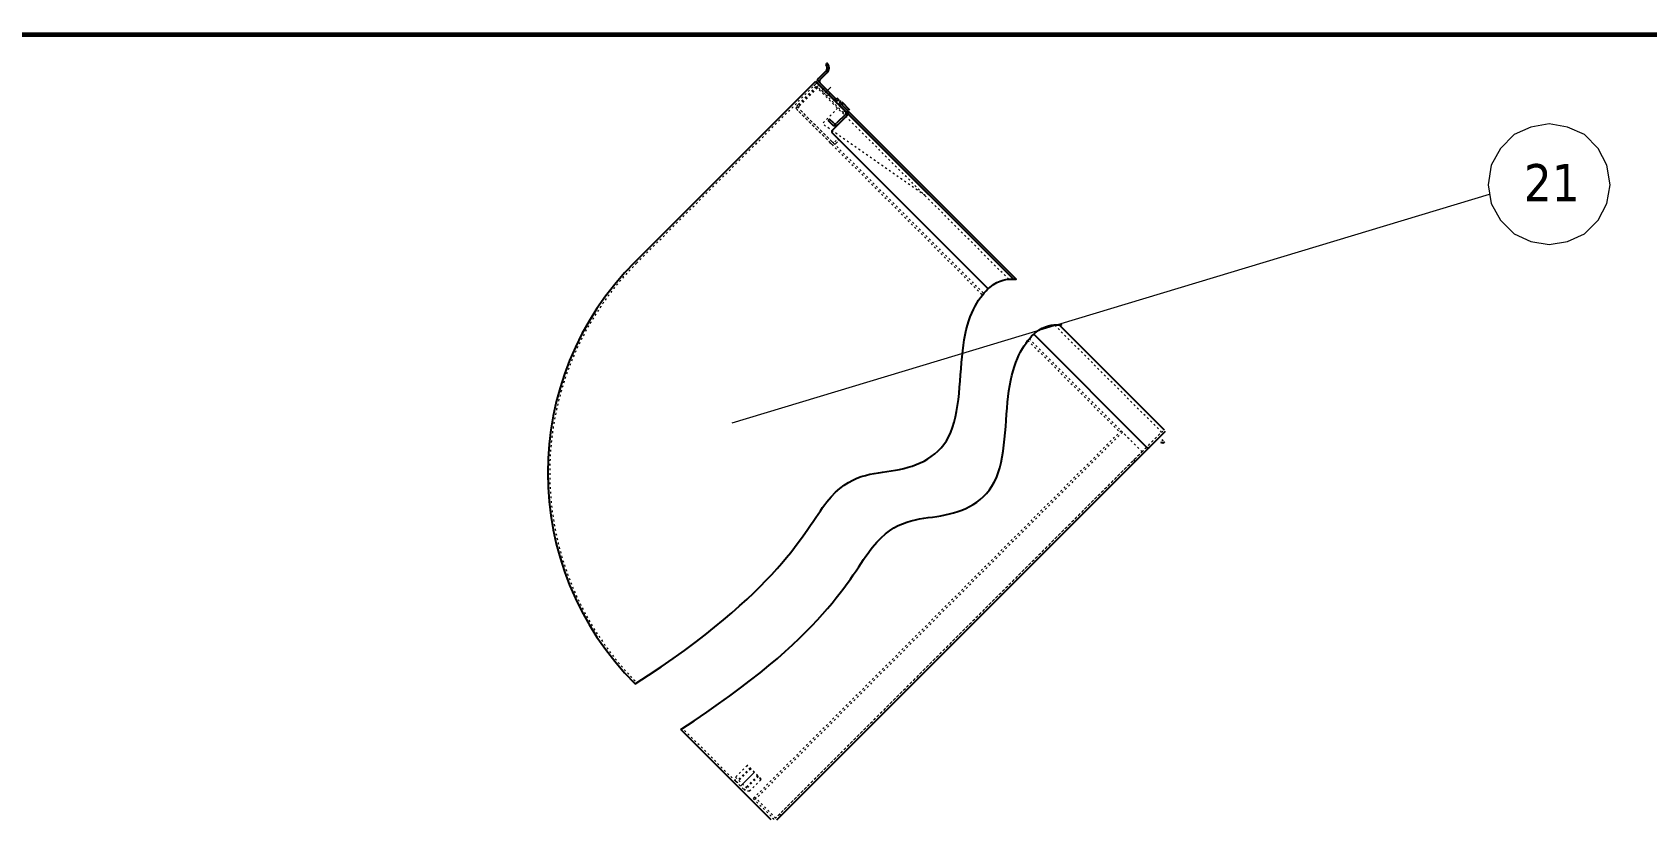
# Model space of a CAD drawing. Header units: millimetres. Extents: x 13152 to 35014, y -6229 to -226.
# Drawn here: x 28450 to 30083, y -1155 to -358 of the extents above; entities that cross this region are included whole.
import ezdxf

# ---------------------------------------------------------------- set-up
doc = ezdxf.new("R2010")
doc.units = ezdxf.units.MM
doc.header["$LTSCALE"] = 4
doc.linetypes.add('ACAD_ISO03W100', pattern=[1.18, 0.47, -0.71])
doc.linetypes.add('ACAD_ISO10W100', pattern=[18, 12, -3, 0, -3])
doc.layers.add('1', color=12, linetype='Continuous')
doc.layers.add('标注、文本', color=3, linetype='Continuous', lineweight=25)
doc.layers.add('铁心', color=3, linetype='Continuous', lineweight=0)
doc.styles.add('Tahoma$001', font='tahoma.ttf', dxfattribs={"height": 2.159784})

msp = doc.modelspace()

# ---------------------------------------------------------------- linework, layer by layer
at = {"layer": '1', "color": 0, "lineweight": 40, "const_width": 4.72}
msp.add_lwpolyline([(26139.5, -4086.14), (31322.75, -4086.14), (31322.75, -360.68), (26139.5, -360.68), (26139.5, -4086.14)], dxfattribs=at)
at = {"layer": '标注、文本'}
for p, q in [((29253.08, -389.99), (29253.08, -389.99)), ((29059.74, -590.4), (29242.17, -407.96)), ((29442.29, -608.08), (29242.17, -407.96)), ((29245, -405.13), (29252.43, -397.71)), ((29253.84, -399.12), (29246.42, -406.55)), ((29260.56, -426.35), (29245, -410.79)), ((29246.42, -409.38), (29261.97, -424.93)), ((29272.58, -438.37), (29267.63, -433.42)), ((29276.82, -436.95), (29269.04, -429.18)), ((29273.99, -436.95), (29269.04, -432)), ((29271.17, -436.95), (29442.29, -608.08)), ((29272.58, -438.37), (29442.29, -608.08)), ((29273.99, -436.95), (29445.1, -608.06)), ((29256.32, -446.15), (29254.9, -447.56)), ((29259.14, -451.8), (29254.9, -447.56)), ((29260.56, -450.39), (29256.32, -446.15)), ((29273.99, -442.61), (29259.14, -457.46)), ((29272.58, -441.2), (29263.39, -450.39)), ((29259.14, -460.29), (29416.65, -617.8)), ((29444.76, -608.31), (29445.1, -608.06)), ((29462.7, -663.85), (29576.9, -778.04)), ((29594.58, -760.37), (29488.34, -654.13)), ((29488.34, -654.13), (29594.58, -760.37)), ((29488.34, -654.13), (29594.58, -760.37)), ((29202.84, -1154.93), (29595.99, -761.78)), ((29197.18, -1154.93), (29105.79, -1063.54)), ((29186.93, -1114.27), (29186.93, -1113.57)), ((29207.08, -1150.69), (29205.67, -1149.27))]:
    msp.add_line(p, q, dxfattribs=at)
at = {"layer": '标注、文本', "color": 2, "linetype": 'ACAD_ISO03W100', "lineweight": 18}
for p, q in [((29061.15, -591.81), (29243.59, -409.38)), ((29061.15, -591.81), (29240.4, -412.56)), ((29243.23, -413.98), (29222.02, -435.19)), ((29242.52, -413.27), (29224.14, -431.65)), ((29243.94, -414.68), (29225.55, -433.07)), ((29243.94, -414.68), (29242.52, -413.27)), ((29437.43, -608.17), (29243.23, -413.98)), ((29270.1, -439.43), (29244.65, -413.98)), ((29246.06, -412.56), (29271.52, -438.02)), ((29249.6, -416.1), (29248.18, -417.51)), ((29251.37, -414.33), (29249.95, -415.74)), ((29255.25, -421.75), (29253.84, -423.17)), ((29257.02, -419.98), (29255.61, -421.4)), ((29222.02, -435.19), (29410.86, -624.03)), ((29223.43, -433.77), (29412.15, -622.49)), ((29257.37, -470.54), (29224.14, -437.31)), ((29258.79, -469.13), (29225.55, -435.9)), ((29264.44, -435.19), (29248.89, -450.75)), ((29271.52, -438.02), (29270.1, -439.43)), ((29352.83, -523.58), (29248.89, -450.75)), ((29261.62, -469.13), (29264.44, -466.3)), ((29263.03, -470.54), (29265.86, -467.72)), ((29265.86, -467.72), (29264.44, -466.3)), ((29458.2, -668.54), (29551.09, -761.43)), ((29592.1, -762.84), (29483.48, -654.22)), ((29456.91, -670.08), (29549.67, -762.84)), ((29551.09, -761.43), (29179.15, -1133.37)), ((29552.5, -762.84), (29180.56, -1134.78)), ((29201.43, -1153.52), (29594.58, -760.37)), ((29549.67, -762.84), (29551.09, -761.43)), ((29572.3, -782.64), (29551.09, -761.43)), ((29551.09, -761.43), (29572.3, -782.64)), ((29572.3, -782.64), (29592.1, -762.84)), ((29572.3, -782.64), (29201.43, -1153.52)), ((29565.25, -792.23), (29563.13, -790.91)), ((29061.46, -1016.38), (29061.15, -1016.07)), ((29161.12, -1116.04), (29107.51, -1062.43)), ((29172.79, -1100.13), (29161.12, -1111.8)), ((29175.97, -1102.61), (29161.83, -1116.75)), ((29176.68, -1103.31), (29162.54, -1117.46)), ((29173.5, -1100.13), (29172.79, -1100.13)), ((29186.93, -1114.27), (29172.79, -1100.13)), ((29186.93, -1113.57), (29173.5, -1100.13)), ((29161.12, -1116.04), (29161.12, -1111.8)), ((29161.12, -1111.8), (29175.26, -1125.94)), ((29161.12, -1116.04), (29171.02, -1125.94)), ((29183.75, -1110.38), (29169.61, -1124.53)), ((29184.46, -1111.09), (29170.31, -1125.23)), ((29175.26, -1125.94), (29171.02, -1125.94)), ((29175.26, -1125.94), (29186.93, -1114.27)), ((29179.15, -1133.37), (29199.88, -1154.1)), ((29180.56, -1131.95), (29201.78, -1153.17))]:
    msp.add_line(p, q, dxfattribs=at)
at = {"layer": '标注、文本', "color": 1, "linetype": 'ACAD_ISO10W100', "lineweight": 18}
for p, q in [((29254.03, -417.32), (29250.33, -421.02)), ((29257.66, -413.69), (29250.73, -420.62)), ((29180.21, -1106.85), (29166.07, -1120.99))]:
    msp.add_line(p, q, dxfattribs=at)
at = {"layer": '标注、文本'}
for centre, radius, start, end in [((29248.89, -394.17), 5, 315, 35.40593), ((29253.78, -390.7), 1, 135, 215.40593), ((29253.78, -390.7), 1, 35.40593, 135), ((29248.89, -394.17), 7, 315, 35.40593), ((29247.83, -407.96), 4, 135, 225), ((29247.83, -407.96), 2, 135, 225), ((29263.39, -423.52), 4, 225, 315), ((29263.39, -423.52), 2, 225, 315), ((29270.46, -430.59), 4, 135, 225), ((29270.46, -430.59), 2, 135, 225), ((29271.17, -439.78), 2, 315, 45), ((29271.17, -439.78), 4, 315, 45), ((29261.97, -448.97), 4, 225, 315), ((29261.97, -448.97), 2, 225, 315), ((29260.56, -458.87), 2, 135, 225), ((29273.29, -803.94), 302, 135, 225), ((29578.32, -776.63), 2, 225, 315), ((29592.94, -770.03), 3.5, 238, 315), ((29592.94, -770.03), 1, 238, 315)]:
    msp.add_arc(centre, radius, start, end, dxfattribs=at)
at = {"layer": '标注、文本', "color": 2, "linetype": 'ACAD_ISO03W100', "lineweight": 18}
for centre, radius, start, end in [((29243.23, -415.39), 4, 45, 135), ((29243.23, -415.39), 2, 45, 135), ((29226.97, -434.48), 4, 135, 225), ((29226.97, -434.48), 2, 135, 225), ((29260.2, -467.72), 4, 225, 315), ((29260.2, -467.72), 2, 225, 315), ((29273.29, -803.94), 300, 135, 225), ((29200.01, -1152.1), 2, 225, 315)]:
    msp.add_arc(centre, radius, start, end, dxfattribs=at)
at = {"layer": '标注、文本'}
for points in [[(29059.74, -1017.49), (29207.13, -922.77), (29253.66, -802.53), (29323.11, -806.83), (29391.12, -778.2), (29385.96, -657.67), (29419.67, -608.1), (29445.11, -608.07), (29445.11, -608.07), (29444.76, -608.31)], [(29105.79, -1063.54), (29253.18, -968.82), (29299.71, -848.58), (29369.16, -852.88), (29437.17, -824.25), (29432.02, -703.72), (29465.72, -654.15), (29491.16, -654.12), (29491.16, -654.12), (29490.81, -654.36)]]:
    msp.add_open_spline(points, degree=3, dxfattribs=at)
at = {"layer": '铁心', "lineweight": 13}
msp.add_lwpolyline([(30045.77, -512.79), (30042.45, -492.91), (30033.42, -475.75), (30019.56, -461.89), (30002.39, -454.36), (29984.02, -451.05), (29965.35, -454.36), (29948.48, -461.89), (29934.63, -475.75), (29925.29, -492.91), (29922.28, -512.79), (29925.29, -531.47), (29934.63, -548.33), (29948.48, -562.19), (29965.35, -570.02), (29984.02, -573.03), (30002.39, -570.02), (30019.56, -562.19), (30033.42, -548.33), (30042.45, -531.47)], close=True, dxfattribs=at)
msp.add_lwpolyline([(29157.75, -753.35), (29923.78, -522.13), (29923.78, -522.13)], dxfattribs=at)

# ---------------------------------------------------------------- texts
at = {"layer": '铁心', "lineweight": 13, "style": 'Tahoma$001'}
msp.add_text('21', height=37.589, dxfattribs=at).set_placement((29958.34, -529.21))

doc.saveas('drawing.dxf')
